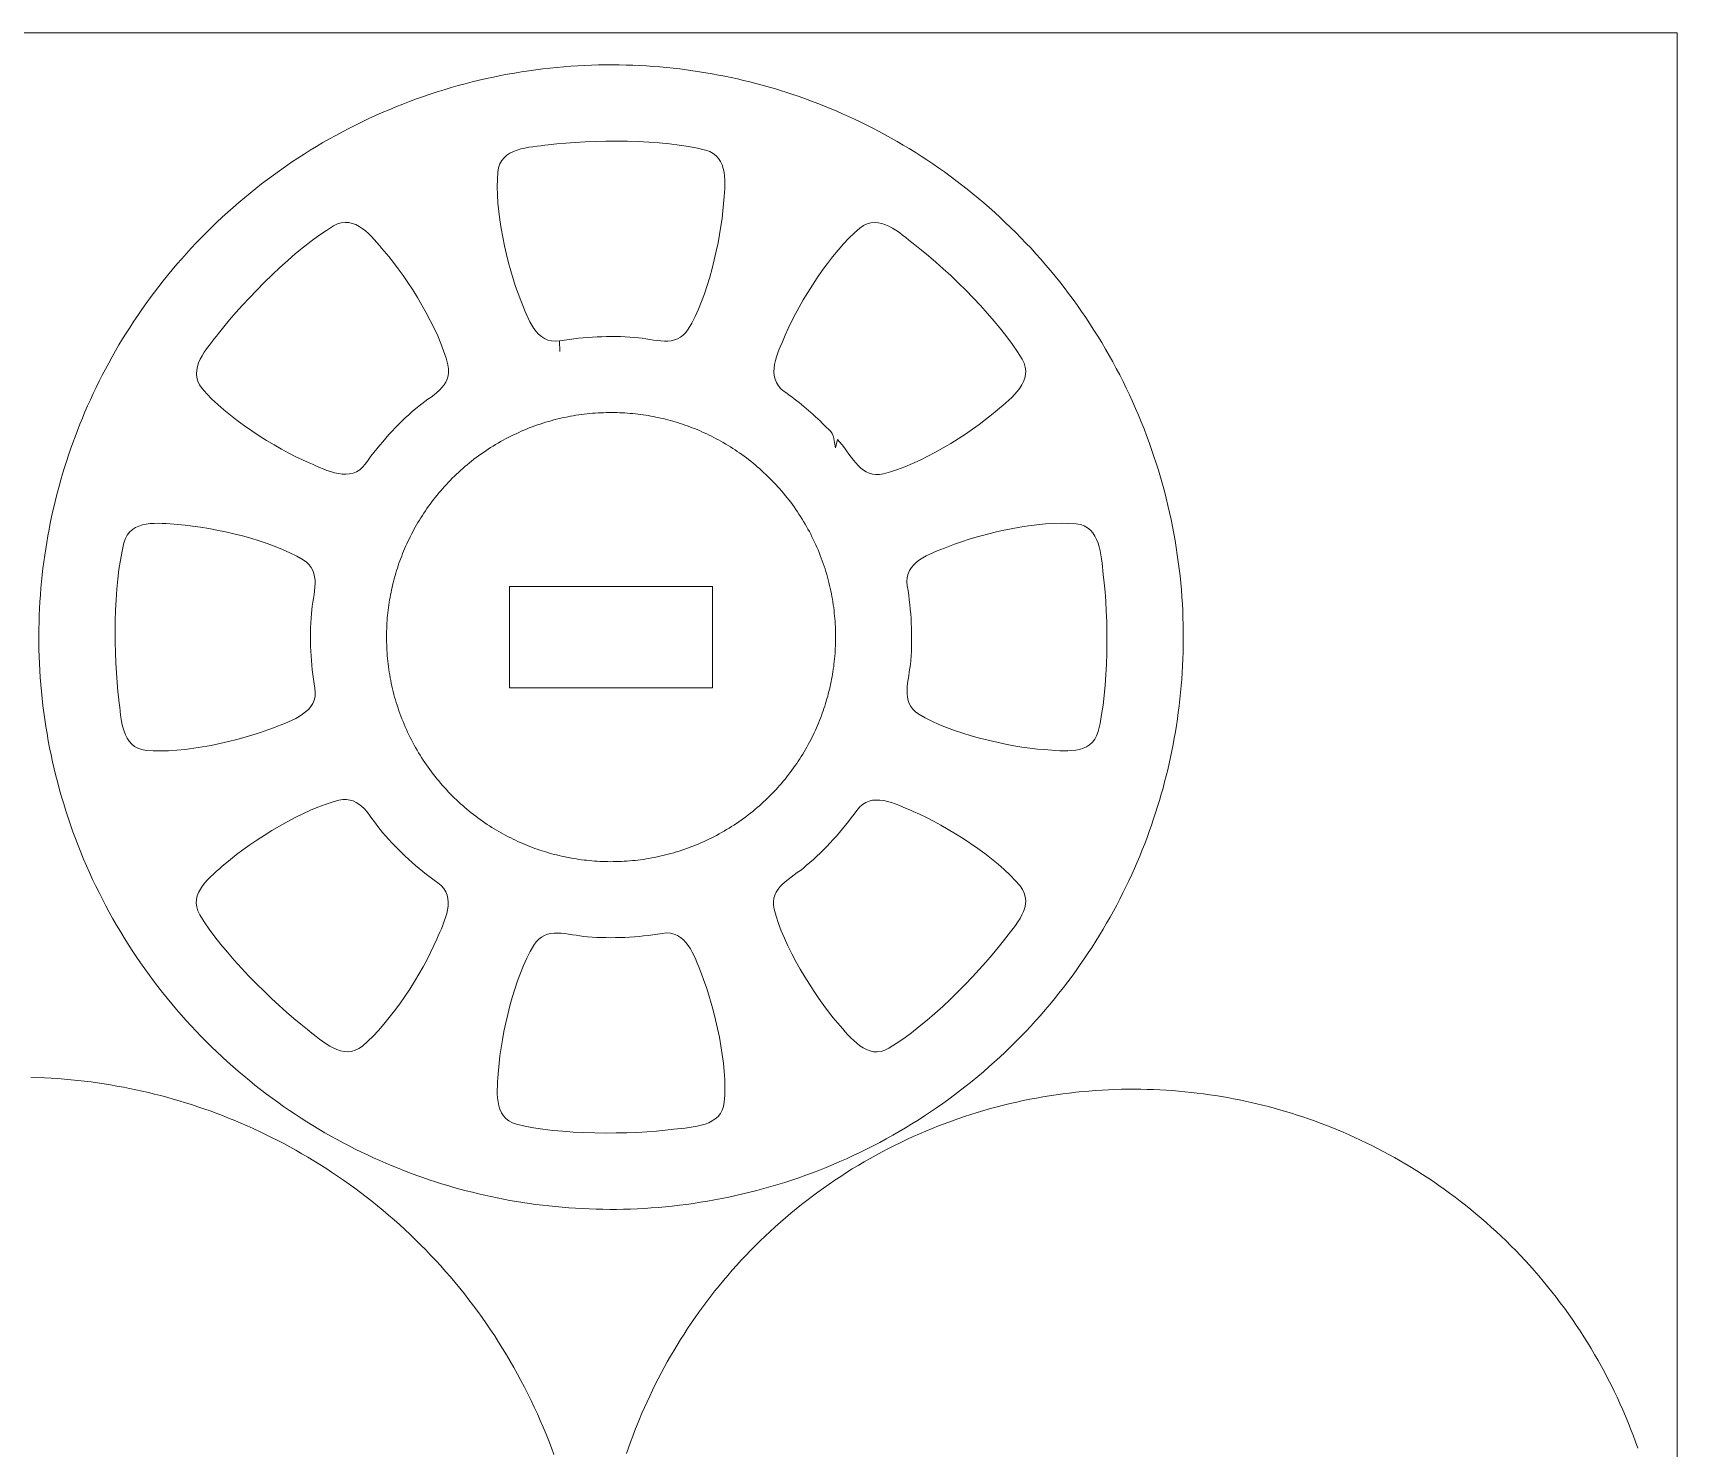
# Model space of a CAD drawing. Header units: inches. Extents: x -505 to 101, y 135 to 440.
# Drawn here: x 36 to 100.9, y 383.7 to 439.6 of the extents above; entities that cross this region are included whole.
import ezdxf

# ---------------------------------------------------------------- set-up
doc = ezdxf.new("R2010")
doc.units = ezdxf.units.IN
doc.header["$MEASUREMENT"] = 0
doc.layers.add('Capa 1', color=7, linetype='Continuous')
doc.layers.add('Capa 3', color=150, linetype='Continuous')

msp = doc.modelspace()

# ---------------------------------------------------------------- linework, layer by layer
at = {"layer": 'Capa 1', "color": 28, "lineweight": 9, "true_color": 0x11100b}
for points in [[(64.304, 437.618), (64.061, 437.678), (63.818, 437.734), (63.57, 437.789), (63.324, 437.841), (63.073, 437.89), (62.823, 437.936), (62.569, 437.98), (62.315, 438.021), (62.057, 438.06), (61.803, 438.096), (61.542, 438.129), (61.281, 438.158), (61.02, 438.185), (60.759, 438.21), (60.494, 438.231), (60.23, 438.248), (59.962, 438.263), (59.694, 438.275), (59.425, 438.284), (59.157, 438.289), (58.886, 438.292), (58.614, 438.291), (58.342, 438.286), (58.067, 438.279), (57.795, 438.268), (57.52, 438.253), (57.245, 438.236), (56.967, 438.215), (56.691, 438.19), (56.416, 438.162), (56.138, 438.13), (55.859, 438.095), (55.584, 438.056), (55.305, 438.014), (55.026, 437.968), (54.748, 437.919), (54.469, 437.866), (54.19, 437.809), (53.915, 437.749), (53.636, 437.685), (53.358, 437.618), (53.082, 437.547), (52.804, 437.472), (52.529, 437.393), (52.253, 437.311), (51.978, 437.226), (51.703, 437.136), (51.432, 437.043), (51.156, 436.947), (50.885, 436.846), (50.617, 436.743), (50.345, 436.635), (50.077, 436.524), (49.809, 436.41), (49.544, 436.292), (49.28, 436.17), (49.015, 436.045), (48.754, 435.916), (48.493, 435.785), (48.235, 435.649), (47.978, 435.51), (47.724, 435.368), (47.47, 435.223), (47.219, 435.074), (46.969, 434.922), (46.722, 434.767), (46.475, 434.609), (46.232, 434.447), (45.992, 434.282), (45.752, 434.115), (45.515, 433.945), (45.283, 433.771), (45.05, 433.595), (44.82, 433.415), (44.595, 433.233), (44.369, 433.049), (44.147, 432.861), (43.928, 432.671), (43.713, 432.479), (43.497, 432.283), (43.289, 432.086), (43.081, 431.886), (42.877, 431.683), (42.672, 431.479), (42.474, 431.272), (42.277, 431.063), (42.086, 430.852), (41.896, 430.639), (41.709, 430.424), (41.522, 430.207), (41.342, 429.988), (41.166, 429.768), (40.989, 429.545), (40.82, 429.322), (40.651, 429.096), (40.488, 428.869), (40.326, 428.641), (40.167, 428.411), (40.012, 428.18), (39.86, 427.947), (39.712, 427.714), (39.567, 427.479), (39.423, 427.244), (39.285, 427.007), (39.151, 426.769), (39.017, 426.531), (38.89, 426.292), (38.763, 426.052), (38.643, 425.811), (38.523, 425.57), (38.407, 425.328), (38.298, 425.086), (38.188, 424.843), (38.082, 424.6), (37.98, 424.357), (37.881, 424.114), (37.783, 423.87), (37.691, 423.626), (37.603, 423.382), (37.514, 423.138), (37.433, 422.894), (37.352, 422.651), (37.274, 422.407), (37.2, 422.164), (37.13, 421.921), (37.063, 421.678), (36.996, 421.435), (36.936, 421.193), (36.876, 420.95), (36.819, 420.706), (36.767, 420.459), (36.714, 420.211), (36.664, 419.962), (36.618, 419.71), (36.572, 419.458), (36.534, 419.203), (36.495, 418.947), (36.46, 418.69), (36.424, 418.431), (36.396, 418.171), (36.368, 417.909), (36.343, 417.647), (36.322, 417.383), (36.304, 417.117), (36.29, 416.851), (36.28, 416.583), (36.269, 416.314), (36.266, 416.044), (36.262, 415.774), (36.262, 415.502), (36.266, 415.23), (36.276, 414.957), (36.287, 414.682), (36.301, 414.408), (36.318, 414.132), (36.34, 413.856), (36.364, 413.58), (36.392, 413.303), (36.424, 413.026), (36.46, 412.748), (36.498, 412.471), (36.541, 412.193), (36.587, 411.914), (36.636, 411.636), (36.689, 411.358), (36.745, 411.08), (36.805, 410.802), (36.869, 410.524), (36.936, 410.247), (37.006, 409.97), (37.08, 409.693), (37.162, 409.417), (37.243, 409.141), (37.327, 408.866), (37.416, 408.592), (37.511, 408.318), (37.606, 408.046), (37.708, 407.774), (37.811, 407.503), (37.917, 407.234), (38.03, 406.965), (38.142, 406.698), (38.262, 406.432), (38.382, 406.167), (38.509, 405.904), (38.636, 405.642), (38.77, 405.382), (38.904, 405.124), (39.042, 404.866), (39.186, 404.611), (39.331, 404.358), (39.479, 404.107), (39.631, 403.857), (39.786, 403.609), (39.945, 403.364), (40.107, 403.121), (40.27, 402.879), (40.439, 402.641), (40.608, 402.404), (40.781, 402.17), (40.958, 401.938), (41.137, 401.709), (41.321, 401.482), (41.504, 401.258), (41.691, 401.036), (41.882, 400.817), (42.076, 400.601), (42.27, 400.388), (42.467, 400.177), (42.668, 399.969), (42.87, 399.764), (43.074, 399.562), (43.282, 399.363), (43.49, 399.166), (43.702, 398.973), (43.914, 398.783), (44.129, 398.596), (44.348, 398.412), (44.566, 398.232), (44.785, 398.054), (45.007, 397.88), (45.233, 397.708), (45.459, 397.54), (45.685, 397.375), (45.914, 397.214), (46.143, 397.055), (46.373, 396.901), (46.605, 396.748), (46.838, 396.6), (47.075, 396.455), (47.311, 396.313), (47.547, 396.175), (47.784, 396.039), (48.024, 395.907), (48.264, 395.779), (48.503, 395.653), (48.743, 395.531), (48.983, 395.412), (49.227, 395.297), (49.467, 395.185), (49.71, 395.076), (49.953, 394.97), (50.197, 394.868), (50.44, 394.769), (50.684, 394.673), (50.927, 394.58), (51.17, 394.49), (51.414, 394.404), (51.657, 394.321), (51.904, 394.24), (52.148, 394.163), (52.391, 394.089), (52.634, 394.018), (52.874, 393.951), (53.118, 393.886), (53.361, 393.824), (53.605, 393.764), (53.848, 393.707), (54.095, 393.653), (54.342, 393.601), (54.592, 393.552), (54.843, 393.506), (55.097, 393.462), (55.351, 393.421), (55.605, 393.382), (55.862, 393.347), (56.123, 393.314), (56.381, 393.284), (56.646, 393.257), (56.907, 393.233), (57.171, 393.212), (57.436, 393.193), (57.704, 393.179), (57.972, 393.167), (58.24, 393.158), (58.508, 393.153), (58.78, 393.15), (59.052, 393.151), (59.323, 393.156), (59.598, 393.163), (59.87, 393.174), (60.145, 393.189), (60.42, 393.206), (60.695, 393.227), (60.974, 393.252), (61.249, 393.28), (61.528, 393.312), (61.807, 393.347), (62.082, 393.385), (62.361, 393.428), (62.639, 393.474), (62.918, 393.523), (63.197, 393.576), (63.472, 393.633), (63.751, 393.693), (64.029, 393.757), (64.308, 393.824), (64.583, 393.895), (64.862, 393.97), (65.137, 394.049), (65.412, 394.131), (65.687, 394.216), (65.962, 394.306), (66.234, 394.399), (66.509, 394.495), (66.781, 394.595), (67.049, 394.7), (67.32, 394.807), (67.589, 394.918), (67.857, 395.032), (68.121, 395.15), (68.386, 395.272), (68.651, 395.397), (68.912, 395.526), (69.173, 395.658), (69.43, 395.793), (69.688, 395.932), (69.942, 396.074), (70.196, 396.219), (70.446, 396.368), (70.697, 396.52), (70.944, 396.675), (71.191, 396.834), (71.434, 396.995), (71.674, 397.159), (71.914, 397.327), (72.15, 397.498), (72.383, 397.671), (72.616, 397.847), (72.845, 398.027), (73.071, 398.209), (73.297, 398.394), (73.519, 398.581), (73.738, 398.771), (73.953, 398.964), (74.165, 399.159), (74.376, 399.356), (74.584, 399.556), (74.789, 399.759), (74.993, 399.963), (75.191, 400.17), (75.389, 400.379), (75.579, 400.59), (75.77, 400.803), (75.957, 401.018), (76.14, 401.235), (76.324, 401.454), (76.5, 401.674), (76.673, 401.896), (76.845, 402.121), (77.015, 402.346), (77.177, 402.573), (77.34, 402.802), (77.498, 403.031), (77.653, 403.262), (77.805, 403.495), (77.953, 403.728), (78.098, 403.963), (78.239, 404.199), (78.38, 404.435), (78.514, 404.673), (78.645, 404.911), (78.775, 405.15), (78.899, 405.39), (79.022, 405.631), (79.142, 405.872), (79.255, 406.114), (79.368, 406.356), (79.477, 406.599), (79.583, 406.842), (79.685, 407.085), (79.784, 407.328), (79.88, 407.572), (79.975, 407.816), (80.063, 408.06), (80.151, 408.304), (80.232, 408.548), (80.313, 408.791), (80.391, 409.035), (80.465, 409.278), (80.536, 409.522), (80.603, 409.765), (80.666, 410.007), (80.73, 410.249), (80.79, 410.492), (80.846, 410.737), (80.899, 410.983), (80.952, 411.231), (81.001, 411.48), (81.047, 411.732), (81.093, 411.985), (81.132, 412.239), (81.171, 412.495), (81.206, 412.752), (81.241, 413.011), (81.269, 413.271), (81.298, 413.533), (81.322, 413.796), (81.343, 414.06), (81.361, 414.325), (81.375, 414.592), (81.386, 414.859), (81.396, 415.128), (81.4, 415.398), (81.404, 415.668), (81.404, 415.94), (81.396, 416.212), (81.389, 416.486), (81.379, 416.76), (81.365, 417.034), (81.347, 417.31), (81.326, 417.586), (81.301, 417.862), (81.273, 418.139), (81.241, 418.416), (81.206, 418.694), (81.167, 418.971), (81.125, 419.249), (81.079, 419.528), (81.03, 419.806), (80.977, 420.084), (80.92, 420.362), (80.86, 420.64), (80.797, 420.918), (80.73, 421.195), (80.659, 421.472), (80.585, 421.749), (80.504, 422.026), (80.423, 422.301), (80.338, 422.576), (80.246, 422.85), (80.155, 423.124), (80.059, 423.396), (79.957, 423.668), (79.855, 423.939), (79.745, 424.208), (79.636, 424.477), (79.52, 424.744), (79.403, 425.01), (79.28, 425.275), (79.156, 425.538), (79.029, 425.8), (78.895, 426.06), (78.761, 426.319), (78.62, 426.575), (78.479, 426.831), (78.334, 427.084), (78.186, 427.336), (78.034, 427.585), (77.879, 427.833), (77.721, 428.078), (77.558, 428.321), (77.392, 428.563), (77.227, 428.802), (77.057, 429.038), (76.881, 429.272), (76.705, 429.504), (76.528, 429.733), (76.345, 429.96), (76.161, 430.185), (75.974, 430.406), (75.784, 430.625), (75.59, 430.841), (75.396, 431.055), (75.198, 431.265), (74.997, 431.473), (74.796, 431.678), (74.591, 431.881), (74.383, 432.08), (74.175, 432.276), (73.963, 432.469), (73.752, 432.659), (73.536, 432.846), (73.318, 433.03), (73.099, 433.211), (72.88, 433.388), (72.658, 433.563), (72.432, 433.734), (72.207, 433.902), (71.981, 434.067), (71.752, 434.228), (71.522, 434.387), (71.289, 434.542), (71.06, 434.693), (70.824, 434.842), (70.591, 434.987), (70.355, 435.129), (70.118, 435.268), (69.882, 435.403), (69.642, 435.535), (69.402, 435.663), (69.162, 435.789), (68.922, 435.911), (68.682, 436.029), (68.439, 436.145), (68.199, 436.257), (67.956, 436.366), (67.712, 436.472), (67.469, 436.574), (67.225, 436.673), (66.982, 436.769), (66.739, 436.862), (66.495, 436.952), (66.248, 437.038), (66.005, 437.121), (65.761, 437.202), (65.518, 437.279), (65.274, 437.353), (65.031, 437.424), (64.788, 437.492), (64.548, 437.557), (64.304, 437.618)], [(60.981, 424.314), (61.076, 424.289), (61.168, 424.264), (61.267, 424.237), (61.362, 424.21), (61.457, 424.181), (61.553, 424.15), (61.648, 424.119), (61.743, 424.086), (61.838, 424.052), (61.934, 424.017), (62.029, 423.981), (62.124, 423.943), (62.223, 423.904), (62.318, 423.864), (62.413, 423.822), (62.509, 423.779), (62.604, 423.736), (62.696, 423.69), (62.791, 423.644), (62.886, 423.596), (62.981, 423.547), (63.073, 423.496), (63.168, 423.444), (63.26, 423.391), (63.355, 423.337), (63.447, 423.281), (63.539, 423.224), (63.63, 423.166), (63.722, 423.106), (63.81, 423.046), (63.902, 422.984), (63.99, 422.92), (64.082, 422.855), (64.17, 422.79), (64.258, 422.722), (64.343, 422.654), (64.431, 422.584), (64.516, 422.513), (64.601, 422.441), (64.685, 422.368), (64.77, 422.293), (64.851, 422.217), (64.936, 422.14), (65.017, 422.062), (65.095, 421.983), (65.176, 421.902), (65.253, 421.821), (65.331, 421.738), (65.408, 421.654), (65.483, 421.57), (65.557, 421.484), (65.631, 421.396), (65.705, 421.309), (65.775, 421.22), (65.846, 421.129), (65.917, 421.039), (65.984, 420.947), (66.051, 420.854), (66.118, 420.76), (66.181, 420.665), (66.245, 420.57), (66.305, 420.474), (66.368, 420.377), (66.428, 420.278), (66.485, 420.18), (66.541, 420.081), (66.597, 419.98), (66.654, 419.88), (66.707, 419.778), (66.756, 419.676), (66.809, 419.573), (66.858, 419.47), (66.904, 419.366), (66.95, 419.262), (66.996, 419.157), (67.038, 419.052), (67.081, 418.946), (67.123, 418.839), (67.162, 418.733), (67.201, 418.626), (67.236, 418.518), (67.271, 418.411), (67.303, 418.303), (67.338, 418.195), (67.366, 418.086), (67.398, 417.978), (67.426, 417.869), (67.451, 417.76), (67.476, 417.651), (67.5, 417.542), (67.522, 417.433), (67.543, 417.324), (67.564, 417.215), (67.582, 417.106), (67.596, 416.997), (67.613, 416.887), (67.627, 416.779), (67.638, 416.67), (67.649, 416.561), (67.659, 416.453), (67.666, 416.344), (67.673, 416.236), (67.68, 416.129), (67.684, 416.021), (67.687, 415.914), (67.687, 415.807), (67.691, 415.7), (67.687, 415.594), (67.687, 415.488), (67.684, 415.383), (67.677, 415.278), (67.673, 415.173), (67.666, 415.069), (67.656, 414.966), (67.649, 414.862), (67.638, 414.76), (67.624, 414.658), (67.613, 414.556), (67.599, 414.455), (67.582, 414.355), (67.567, 414.255), (67.55, 414.156), (67.532, 414.057), (67.511, 413.959), (67.493, 413.862), (67.472, 413.765), (67.448, 413.669), (67.426, 413.574), (67.402, 413.479), (67.377, 413.384), (67.349, 413.289), (67.32, 413.193), (67.292, 413.097), (67.261, 413.002), (67.229, 412.906), (67.197, 412.811), (67.162, 412.715), (67.127, 412.619), (67.091, 412.523), (67.056, 412.428), (67.014, 412.332), (66.975, 412.237), (66.933, 412.141), (66.89, 412.046), (66.848, 411.951), (66.802, 411.856), (66.756, 411.762), (66.707, 411.667), (66.657, 411.573), (66.608, 411.479), (66.555, 411.386), (66.502, 411.292), (66.449, 411.199), (66.393, 411.107), (66.336, 411.015), (66.276, 410.924), (66.216, 410.832), (66.156, 410.741), (66.096, 410.652), (66.033, 410.562), (65.966, 410.473), (65.902, 410.384), (65.832, 410.296), (65.765, 410.209), (65.694, 410.123), (65.624, 410.037), (65.553, 409.951), (65.479, 409.867), (65.405, 409.784), (65.327, 409.701), (65.253, 409.619), (65.172, 409.537), (65.095, 409.457), (65.013, 409.378), (64.932, 409.299), (64.851, 409.222), (64.766, 409.145), (64.682, 409.07), (64.594, 408.995), (64.509, 408.921), (64.421, 408.849), (64.333, 408.778), (64.241, 408.707), (64.149, 408.638), (64.057, 408.57), (63.966, 408.503), (63.87, 408.437), (63.775, 408.373), (63.68, 408.309), (63.585, 408.247), (63.49, 408.186), (63.391, 408.127), (63.292, 408.068), (63.193, 408.011), (63.091, 407.956), (62.992, 407.901), (62.89, 407.848), (62.787, 407.796), (62.685, 407.746), (62.583, 407.697), (62.477, 407.649), (62.375, 407.603), (62.269, 407.558), (62.163, 407.514), (62.057, 407.472), (61.951, 407.431), (61.846, 407.392), (61.736, 407.354), (61.63, 407.318), (61.521, 407.283), (61.415, 407.249), (61.306, 407.216), (61.196, 407.186), (61.091, 407.156), (60.981, 407.129), (60.872, 407.102), (60.762, 407.077), (60.653, 407.053), (60.544, 407.031), (60.434, 407.01), (60.325, 406.991), (60.216, 406.973), (60.106, 406.956), (60, 406.941), (59.891, 406.928), (59.782, 406.915), (59.672, 406.904), (59.563, 406.894), (59.457, 406.886), (59.348, 406.879), (59.238, 406.874), (59.133, 406.869), (59.027, 406.866), (58.917, 406.865), (58.812, 406.864), (58.706, 406.865), (58.6, 406.867), (58.494, 406.871), (58.388, 406.875), (58.286, 406.881), (58.18, 406.888), (58.078, 406.897), (57.975, 406.906), (57.87, 406.917), (57.767, 406.928), (57.669, 406.941), (57.566, 406.955), (57.468, 406.97), (57.365, 406.986), (57.266, 407.004), (57.168, 407.022), (57.069, 407.041), (56.974, 407.062), (56.875, 407.083), (56.78, 407.105), (56.684, 407.128), (56.589, 407.153), (56.494, 407.178), (56.398, 407.205), (56.303, 407.233), (56.208, 407.262), (56.113, 407.292), (56.018, 407.323), (55.922, 407.356), (55.827, 407.39), (55.732, 407.425), (55.633, 407.462), (55.538, 407.499), (55.442, 407.538), (55.347, 407.578), (55.252, 407.62), (55.157, 407.662), (55.061, 407.706), (54.966, 407.752), (54.875, 407.799), (54.779, 407.847), (54.684, 407.896), (54.589, 407.946), (54.497, 407.998), (54.405, 408.051), (54.31, 408.105), (54.218, 408.161), (54.127, 408.218), (54.035, 408.276), (53.943, 408.336), (53.852, 408.397), (53.763, 408.459), (53.672, 408.522), (53.584, 408.587), (53.495, 408.653), (53.407, 408.72), (53.319, 408.788), (53.234, 408.858), (53.149, 408.929), (53.061, 409.001), (52.98, 409.075), (52.896, 409.149), (52.811, 409.225), (52.73, 409.302), (52.649, 409.38), (52.567, 409.46), (52.49, 409.54), (52.412, 409.621), (52.335, 409.704), (52.257, 409.788), (52.179, 409.873), (52.105, 409.959), (52.035, 410.046), (51.961, 410.134), (51.89, 410.223), (51.82, 410.313), (51.749, 410.403), (51.682, 410.495), (51.615, 410.588), (51.548, 410.682), (51.484, 410.777), (51.421, 410.872), (51.357, 410.968), (51.297, 411.066), (51.237, 411.163), (51.181, 411.262), (51.125, 411.362), (51.068, 411.462), (51.012, 411.562), (50.959, 411.664), (50.909, 411.766), (50.856, 411.869), (50.807, 411.972), (50.761, 412.076), (50.715, 412.18), (50.669, 412.285), (50.627, 412.391), (50.585, 412.497), (50.543, 412.603), (50.504, 412.709), (50.465, 412.816), (50.43, 412.923), (50.394, 413.031), (50.359, 413.139), (50.327, 413.247), (50.295, 413.356), (50.267, 413.464), (50.239, 413.573), (50.214, 413.682), (50.19, 413.791), (50.165, 413.9), (50.144, 414.009), (50.123, 414.118), (50.102, 414.227), (50.084, 414.336), (50.066, 414.446), (50.052, 414.555), (50.038, 414.664), (50.027, 414.772), (50.017, 414.881), (50.006, 414.989), (49.999, 415.098), (49.992, 415.206), (49.985, 415.313), (49.982, 415.421), (49.978, 415.528), (49.974, 415.635), (49.974, 415.742), (49.978, 415.848), (49.978, 415.954), (49.982, 416.059), (49.985, 416.164), (49.992, 416.269), (49.999, 416.373), (50.006, 416.476), (50.017, 416.579), (50.027, 416.683), (50.038, 416.784), (50.052, 416.886), (50.066, 416.987), (50.08, 417.088), (50.098, 417.187), (50.116, 417.286), (50.133, 417.385), (50.154, 417.483), (50.172, 417.58), (50.193, 417.677), (50.218, 417.773), (50.239, 417.868), (50.264, 417.963), (50.288, 418.058), (50.317, 418.154), (50.345, 418.249), (50.373, 418.344), (50.405, 418.44), (50.433, 418.536), (50.468, 418.632), (50.5, 418.727), (50.535, 418.823), (50.574, 418.919), (50.61, 419.014), (50.648, 419.11), (50.691, 419.205), (50.73, 419.301), (50.775, 419.396), (50.818, 419.491), (50.864, 419.586), (50.909, 419.68), (50.959, 419.775), (51.008, 419.869), (51.058, 419.963), (51.11, 420.057), (51.163, 420.15), (51.216, 420.242), (51.273, 420.335), (51.329, 420.427), (51.389, 420.519), (51.445, 420.61), (51.509, 420.7), (51.569, 420.791), (51.633, 420.88), (51.7, 420.97), (51.763, 421.058), (51.83, 421.146), (51.901, 421.233), (51.971, 421.32), (52.042, 421.406), (52.112, 421.491), (52.187, 421.575), (52.261, 421.659), (52.335, 421.741), (52.412, 421.823), (52.49, 421.904), (52.571, 421.985), (52.652, 422.064), (52.733, 422.143), (52.814, 422.22), (52.899, 422.297), (52.984, 422.372), (53.068, 422.447), (53.157, 422.521), (53.245, 422.593), (53.333, 422.664), (53.425, 422.735), (53.516, 422.804), (53.608, 422.872), (53.7, 422.939), (53.795, 423.005), (53.887, 423.069), (53.982, 423.133), (54.081, 423.195), (54.176, 423.256), (54.275, 423.315), (54.374, 423.374), (54.472, 423.43), (54.575, 423.486), (54.674, 423.541), (54.776, 423.594), (54.878, 423.646), (54.98, 423.696), (55.083, 423.745), (55.189, 423.793), (55.291, 423.839), (55.397, 423.884), (55.502, 423.928), (55.608, 423.97), (55.714, 424.011), (55.82, 424.05), (55.929, 424.088), (56.035, 424.124), (56.141, 424.16), (56.25, 424.193), (56.36, 424.225), (56.466, 424.256), (56.575, 424.286), (56.684, 424.314), (56.794, 424.34), (56.903, 424.365), (57.012, 424.389), (57.122, 424.411), (57.231, 424.432), (57.337, 424.451), (57.446, 424.469), (57.556, 424.486), (57.665, 424.501), (57.774, 424.515), (57.884, 424.527), (57.993, 424.538), (58.102, 424.548), (58.208, 424.556), (58.318, 424.563), (58.424, 424.569), (58.533, 424.573), (58.639, 424.576), (58.748, 424.577), (58.854, 424.578), (58.96, 424.577), (59.066, 424.575), (59.171, 424.571), (59.277, 424.567), (59.38, 424.561), (59.485, 424.554), (59.588, 424.546), (59.69, 424.536), (59.792, 424.526), (59.895, 424.514), (59.997, 424.501), (60.099, 424.487), (60.198, 424.472), (60.3, 424.456), (60.399, 424.438), (60.498, 424.42), (60.593, 424.401), (60.692, 424.381), (60.787, 424.359), (60.886, 424.337), (60.981, 424.314)], [(62.833, 413.721), (54.832, 413.721), (54.832, 417.721), (62.833, 417.721), (62.833, 413.721)], [(40.827, 397.698), (40.584, 397.757), (40.337, 397.814), (40.093, 397.868), (39.843, 397.92), (39.596, 397.969), (39.342, 398.016), (39.091, 398.06), (38.837, 398.101), (38.58, 398.14), (38.322, 398.175), (38.065, 398.208), (37.804, 398.238), (37.543, 398.265), (37.278, 398.289), (37.013, 398.31), (36.749, 398.328), (36.484, 398.343), (36.216, 398.355), (35.948, 398.364)], [(56.578, 383.476), (56.48, 383.748), (56.374, 384.018), (56.268, 384.288), (56.159, 384.557), (56.042, 384.824), (55.926, 385.09), (55.802, 385.355), (55.679, 385.618), (55.548, 385.88), (55.418, 386.14), (55.28, 386.398), (55.143, 386.655), (55.002, 386.911), (54.857, 387.164), (54.705, 387.415), (54.554, 387.665), (54.398, 387.912), (54.243, 388.158), (54.081, 388.401), (53.915, 388.642), (53.749, 388.881), (53.576, 389.118), (53.403, 389.352), (53.227, 389.584), (53.047, 389.813), (52.867, 390.04), (52.68, 390.264), (52.493, 390.486), (52.303, 390.705), (52.112, 390.921), (51.915, 391.134), (51.717, 391.345), (51.52, 391.553), (51.315, 391.758), (51.11, 391.96), (50.906, 392.159), (50.694, 392.355), (50.486, 392.548), (50.271, 392.738), (50.056, 392.925), (49.84, 393.109), (49.622, 393.29), (49.399, 393.468), (49.177, 393.642), (48.955, 393.813), (48.729, 393.982), (48.503, 394.146), (48.274, 394.308), (48.045, 394.466), (47.812, 394.621), (47.579, 394.773), (47.346, 394.922), (47.113, 395.067), (46.877, 395.209), (46.641, 395.347), (46.401, 395.482), (46.164, 395.614), (45.925, 395.743), (45.685, 395.868), (45.445, 395.99), (45.201, 396.109), (44.961, 396.225), (44.718, 396.337), (44.475, 396.446), (44.235, 396.551), (43.991, 396.654), (43.748, 396.753), (43.505, 396.849), (43.258, 396.942), (43.014, 397.031), (42.771, 397.118), (42.527, 397.201), (42.284, 397.281), (42.041, 397.358), (41.797, 397.432), (41.554, 397.503), (41.31, 397.571), (41.067, 397.636), (40.827, 397.698)], [(84.533, 397.261), (84.303, 397.317), (84.077, 397.37), (83.845, 397.421), (83.615, 397.469), (83.383, 397.515), (83.146, 397.558), (82.91, 397.599), (82.674, 397.638), (82.434, 397.674), (82.194, 397.707), (81.954, 397.738), (81.71, 397.765), (81.467, 397.791), (81.22, 397.813), (80.973, 397.833), (80.726, 397.85), (80.476, 397.864), (80.229, 397.875), (79.978, 397.883), (79.724, 397.888), (79.474, 397.89), (79.22, 397.889), (78.966, 397.885), (78.708, 397.878), (78.454, 397.868), (78.197, 397.854), (77.939, 397.838), (77.682, 397.818), (77.424, 397.795), (77.167, 397.769), (76.906, 397.739), (76.648, 397.707), (76.387, 397.67), (76.13, 397.631), (75.868, 397.588), (75.611, 397.542), (75.35, 397.493), (75.089, 397.44), (74.831, 397.383), (74.57, 397.324), (74.313, 397.261), (74.055, 397.194), (73.794, 397.125), (73.536, 397.052), (73.279, 396.975), (73.025, 396.895), (72.768, 396.811), (72.513, 396.725), (72.259, 396.634), (72.005, 396.541), (71.752, 396.444), (71.501, 396.344), (71.25, 396.24), (71, 396.133), (70.75, 396.023), (70.503, 395.909), (70.259, 395.792), (70.012, 395.673), (69.772, 395.549), (69.529, 395.423), (69.289, 395.293), (69.053, 395.161), (68.816, 395.025), (68.58, 394.886), (68.347, 394.744), (68.118, 394.599), (67.889, 394.452), (67.659, 394.301), (67.433, 394.147), (67.211, 393.991), (66.993, 393.832), (66.774, 393.67), (66.555, 393.505), (66.343, 393.338), (66.132, 393.168), (65.92, 392.995), (65.715, 392.82), (65.511, 392.643), (65.306, 392.463), (65.109, 392.281), (64.911, 392.097), (64.717, 391.91), (64.527, 391.721), (64.336, 391.53), (64.153, 391.337), (63.969, 391.142), (63.789, 390.945), (63.609, 390.746), (63.436, 390.545), (63.264, 390.343), (63.094, 390.138), (62.929, 389.933), (62.766, 389.725), (62.607, 389.516), (62.449, 389.305), (62.297, 389.094), (62.145, 388.881), (61.997, 388.666), (61.852, 388.45), (61.712, 388.233), (61.574, 388.015), (61.436, 387.796), (61.306, 387.576), (61.175, 387.355), (61.048, 387.134), (60.925, 386.911), (60.805, 386.688), (60.688, 386.464), (60.575, 386.239), (60.463, 386.014), (60.357, 385.788), (60.251, 385.562), (60.149, 385.335), (60.05, 385.109), (59.955, 384.882), (59.863, 384.654), (59.775, 384.427), (59.686, 384.199), (59.602, 383.971), (59.524, 383.744), (59.443, 383.516)], [(99.328, 383.73), (99.236, 383.984), (99.145, 384.238), (99.046, 384.491), (98.947, 384.743), (98.845, 384.993), (98.735, 385.243), (98.626, 385.491), (98.513, 385.738), (98.397, 385.984), (98.277, 386.228), (98.153, 386.471), (98.026, 386.713), (97.896, 386.953), (97.765, 387.191), (97.628, 387.427), (97.49, 387.662), (97.349, 387.895), (97.204, 388.126), (97.056, 388.355), (96.905, 388.582), (96.749, 388.808), (96.594, 389.03), (96.435, 389.251), (96.273, 389.47), (96.107, 389.687), (95.941, 389.9), (95.772, 390.112), (95.599, 390.322), (95.423, 390.528), (95.246, 390.733), (95.067, 390.935), (94.883, 391.134), (94.7, 391.331), (94.513, 391.525), (94.326, 391.716), (94.135, 391.905), (93.941, 392.091), (93.744, 392.274), (93.55, 392.454), (93.349, 392.632), (93.148, 392.806), (92.946, 392.978), (92.742, 393.147), (92.537, 393.313), (92.329, 393.475), (92.121, 393.635), (91.909, 393.792), (91.698, 393.946), (91.482, 394.097), (91.271, 394.245), (91.052, 394.389), (90.837, 394.531), (90.618, 394.67), (90.399, 394.805), (90.181, 394.937), (89.958, 395.067), (89.736, 395.193), (89.514, 395.316), (89.292, 395.437), (89.066, 395.553), (88.844, 395.667), (88.618, 395.778), (88.392, 395.886), (88.166, 395.991), (87.94, 396.092), (87.711, 396.191), (87.485, 396.287), (87.26, 396.379), (87.03, 396.469), (86.801, 396.556), (86.575, 396.639), (86.346, 396.72), (86.12, 396.798), (85.891, 396.872), (85.665, 396.944), (85.436, 397.013), (85.21, 397.08), (84.984, 397.143), (84.758, 397.204), (84.533, 397.261)]]:
    msp.add_lwpolyline(points, dxfattribs=at)
for points, knots in [([(56.815, 426.982), (56.815, 426.982), (56.804, 427.403), (56.804, 427.403), (55.859, 427.259), (55.545, 428.314), (55.27, 429.002), (54.723, 430.374), (54.225, 432.589), (54.367, 434.062), (54.458, 435.036), (55.633, 435.042), (56.356, 435.134), (58.057, 435.351), (60.911, 435.363), (62.558, 434.931), (63.503, 434.684), (63.327, 433.545), (63.271, 432.814), (63.165, 431.372), (62.632, 429.092), (61.874, 427.864), (61.405, 427.107), (60.551, 427.48), (59.761, 427.542), (58.776, 427.619), (57.789, 427.567), (56.815, 427.405)], [0, 0, 0, 0, 1, 1, 1, 2, 2, 2, 3, 3, 3, 4, 4, 4, 5, 5, 5, 6, 6, 6, 7, 7, 7, 8, 8, 8, 9, 9, 9, 9]), ([(49.142, 422.555), (48.595, 421.767), (47.586, 422.307), (46.923, 422.593), (45.604, 423.16), (43.61, 424.422), (42.704, 425.531), (42.086, 426.291), (42.901, 427.113), (43.353, 427.697), (44.404, 429.056), (46.408, 431.075), (47.886, 431.94), (48.726, 432.434), (49.407, 431.501), (49.886, 430.947), (50.835, 429.847), (52.059, 427.871), (52.395, 426.456), (52.603, 425.592), (51.731, 425.25), (51.128, 424.735), (50.38, 424.093), (49.717, 423.359), (49.142, 422.555)], [0, 0, 0, 0, 1, 1, 1, 2, 2, 2, 3, 3, 3, 4, 4, 4, 5, 5, 5, 6, 6, 6, 7, 7, 7, 8, 8, 8, 8]), ([(65.666, 425.41), (64.883, 425.967), (65.416, 426.957), (65.705, 427.631), (66.287, 428.988), (67.5, 430.906), (68.643, 431.849), (69.398, 432.473), (70.231, 431.646), (70.81, 431.199), (72.203, 430.121), (74.147, 428.191), (75.046, 426.678), (75.551, 425.833), (74.616, 425.15), (74.059, 424.668), (72.947, 423.71), (71.004, 422.507), (69.578, 422.16), (68.704, 421.947), (68.365, 422.818), (67.846, 423.424), (67.846, 423.424), (67.765, 423.518), (67.765, 423.518), (67.765, 423.518), (67.684, 423.189), (67.684, 423.189), (67.578, 423.836), (67.613, 423.715), (67.162, 424.161), (66.696, 424.618), (66.195, 425.032), (65.666, 425.41)], [0, 0, 0, 0, 1, 1, 1, 2, 2, 2, 3, 3, 3, 4, 4, 4, 5, 5, 5, 6, 6, 6, 7, 7, 7, 8, 8, 8, 9, 9, 9, 10, 10, 10, 11, 11, 11, 11]), ([(47.149, 413.702), (47.314, 412.756), (46.224, 412.427), (45.551, 412.159), (44.207, 411.624), (41.928, 411.11), (40.492, 411.254), (39.518, 411.351), (39.511, 412.515), (39.419, 413.245), (39.201, 414.968), (39.19, 417.761), (39.621, 419.439), (39.864, 420.392), (41, 420.215), (41.741, 420.161), (43.233, 420.051), (45.396, 419.539), (46.683, 418.766), (47.449, 418.305), (47.075, 417.436), (47.011, 416.648), (46.934, 415.663), (46.986, 414.675), (47.149, 413.702)], [0, 0, 0, 0, 1, 1, 1, 2, 2, 2, 3, 3, 3, 4, 4, 4, 5, 5, 5, 6, 6, 6, 7, 7, 7, 8, 8, 8, 8]), ([(70.517, 417.74), (70.358, 418.69), (71.427, 419.01), (72.115, 419.283), (73.459, 419.82), (75.731, 420.331), (77.174, 420.189), (78.147, 420.092), (78.154, 418.927), (78.246, 418.197), (78.461, 416.5), (78.472, 413.64), (78.042, 411.994), (77.795, 411.049), (76.655, 411.228), (75.925, 411.282), (74.486, 411.387), (72.203, 411.923), (70.975, 412.681), (70.217, 413.149), (70.591, 414.002), (70.654, 414.794), (70.728, 415.779), (70.679, 416.767), (70.517, 417.74)], [0, 0, 0, 0, 1, 1, 1, 2, 2, 2, 3, 3, 3, 4, 4, 4, 5, 5, 5, 6, 6, 6, 7, 7, 7, 8, 8, 8, 8]), ([(51.999, 406.032), (52.783, 405.475), (52.25, 404.485), (51.961, 403.811), (51.386, 402.473), (50.147, 400.518), (49.022, 399.593), (48.267, 398.971), (47.438, 399.793), (46.856, 400.243), (45.508, 401.285), (43.459, 403.321), (42.612, 404.773), (42.122, 405.617), (43.049, 406.294), (43.607, 406.774), (44.708, 407.724), (46.732, 408.967), (48.098, 409.285), (48.966, 409.486), (49.297, 408.628), (49.819, 408.018), (50.461, 407.267), (51.195, 406.605), (51.999, 406.032), (51.999, 406.032), (51.999, 406.032), (51.999, 406.032)], [0, 0, 0, 0, 1, 1, 1, 2, 2, 2, 3, 3, 3, 4, 4, 4, 5, 5, 5, 6, 6, 6, 7, 7, 7, 8, 8, 8, 9, 9, 9, 9]), ([(68.524, 408.887), (69.084, 409.668), (70.062, 409.142), (70.742, 408.849), (72.08, 408.274), (74.037, 407.035), (74.962, 405.911), (75.583, 405.154), (74.761, 404.326), (74.309, 403.745), (73.216, 402.329), (71.325, 400.426), (69.79, 399.507), (68.947, 399.002), (68.259, 399.939), (67.779, 400.495), (66.83, 401.596), (65.606, 403.571), (65.267, 404.986), (65.063, 405.85), (65.934, 406.193), (66.534, 406.707), (67.285, 407.349), (67.949, 408.083), (68.524, 408.887)], [0, 0, 0, 0, 1, 1, 1, 2, 2, 2, 3, 3, 3, 4, 4, 4, 5, 5, 5, 6, 6, 6, 7, 7, 7, 8, 8, 8, 8]), ([(60.851, 404.037), (61.8, 404.192), (62.121, 403.128), (62.396, 402.44), (62.932, 401.095), (63.444, 398.821), (63.299, 397.38), (63.204, 396.405), (62.039, 396.401), (61.309, 396.308), (59.609, 396.091), (56.751, 396.08), (55.104, 396.511), (54.162, 396.758), (54.338, 397.897), (54.391, 398.628), (54.501, 400.1), (55.019, 402.307), (55.788, 403.57), (56.254, 404.338), (57.111, 403.963), (57.905, 403.901), (58.889, 403.824), (59.877, 403.875), (60.851, 404.037), (60.851, 404.037), (60.851, 404.037), (60.851, 404.037)], [0, 0, 0, 0, 1, 1, 1, 2, 2, 2, 3, 3, 3, 4, 4, 4, 5, 5, 5, 6, 6, 6, 7, 7, 7, 8, 8, 8, 9, 9, 9, 9])]:
    msp.add_open_spline(points, degree=3, knots=knots, dxfattribs=at)
at = {"layer": 'Capa 3', "lineweight": 0}
msp.add_lwpolyline([(-505.12, 439.552), (100.88, 439.552), (100.88, 135.159), (-505.149, 135.217), (-505.12, 439.552)], dxfattribs=at)

doc.saveas('drawing.dxf')
